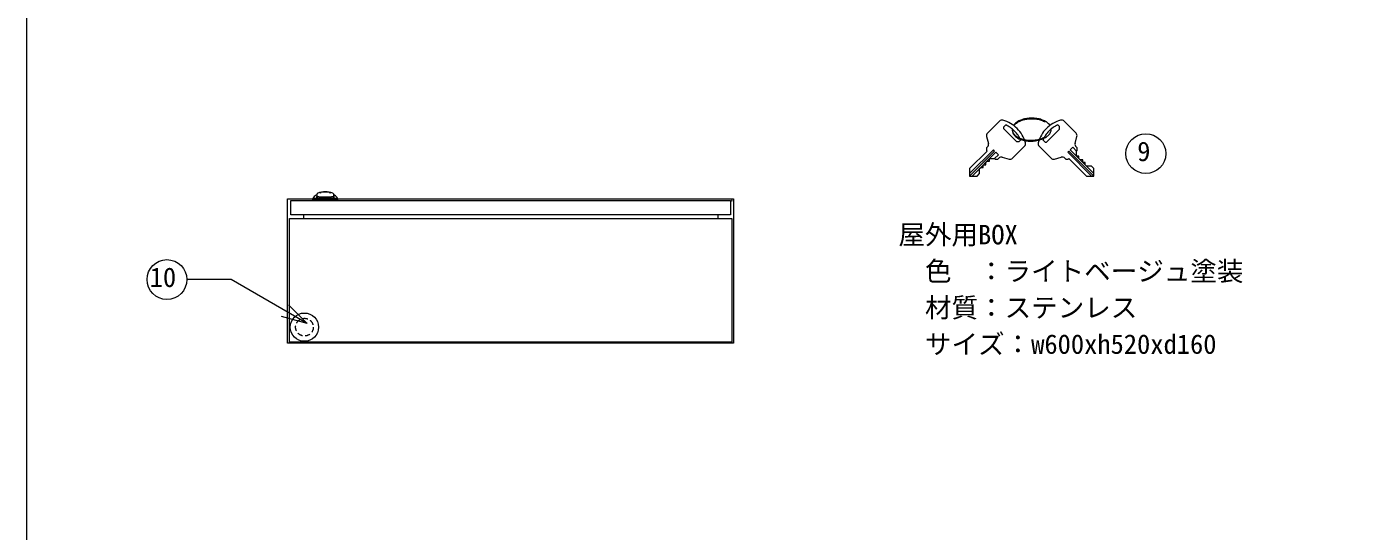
# Model space of a CAD drawing. Units: millimetres, scale not verified. Extents: x -81956 to 3947, y -2774 to 2774.
# Drawn here: x -3947 to -2442, y -554 to 17 of the extents above; entities that cross this region are included whole.
import ezdxf
from ezdxf.enums import TextEntityAlignment as Align

# ---------------------------------------------------------------- set-up
doc = ezdxf.new("R2010")
doc.units = ezdxf.units.MM
doc.header["$LTSCALE"] = 2
doc.linetypes.add('USER3', pattern=[4.5, 3, -1.5])
for name, color, linetype, lineweight in [('0-1_WAKU', 7, 'Continuous', 18), ('0-3_moji', 7, 'Continuous', 18), ('0-7_KANAMONO', 4, 'Continuous', 18)]:
    doc.layers.add(name, color=color, linetype=linetype, lineweight=lineweight)
doc.styles.add('ＭＳ ゴシック', font='')
doc.styles.get('ＭＳ ゴシック').set_extended_font_data('MS Gothic')

msp = doc.modelspace()

# ---------------------------------------------------------------- linework, layer by layer
at = {"layer": '0-1_WAKU'}
msp.add_lwpolyline([(-3947.25, -2774), (3947.25, -2774), (3947.25, 2774), (-3947.25, 2774)], close=True, dxfattribs=at)
at = {"layer": '0-3_moji'}
for p, q in [((-3716.206, -269.043), (-3766.206, -269.043)), ((-3630.264, -318.661), (-3716.206, -269.043)), ((-3630.264, -318.661), (-3651.477, -297.448)), ((-3630.264, -318.661), (-3659.241, -310.897))]:
    msp.add_line(p, q, dxfattribs=at)
for centre in [(-2682.514, -126.737), (-3788.706, -269.043)]:
    msp.add_circle(centre, 22.5, dxfattribs=at)
at = {"layer": '0-7_KANAMONO'}
for p, q in [((-2847.911, -90), (-2861.419, -103.508)), ((-2761.399, -103.508), (-2774.907, -90)), ((-2840.891, -94.294), (-2842.794, -96.197)), ((-2780.024, -96.197), (-2781.926, -94.294)), ((-2862.454, -107.372), (-2860.362, -115.179)), ((-2833.134, -131.792), (-2819.626, -118.284)), ((-2825.823, -113.167), (-2823.921, -111.265)), ((-2803.191, -118.284), (-2789.683, -131.792)), ((-2798.897, -111.265), (-2796.994, -113.167)), ((-2762.455, -115.179), (-2760.363, -107.372)), ((-2844.806, -130.736), (-2836.998, -132.828)), ((-2785.819, -132.828), (-2778.012, -130.736)), ((-3652.297, -340.867), (-3652.297, -177.867)), ((-3652.297, -177.867), (-3148.297, -177.867)), ((-3648.797, -195.867), (-3648.797, -179.867)), ((-3648.797, -179.867), (-3151.797, -179.867)), ((-3619.454, -177.367), (-3623.797, -177.367)), ((-3623.797, -179.367), (-3623.797, -177.367)), ((-3619.452, -179.367), (-3623.797, -179.367)), ((-3623.297, -179.867), (-3623.297, -179.367)), ((-3623.297, -179.867), (-3596.297, -179.867)), ((-3619.454, -177.367), (-3619.426, -177.167)), ((-3619.454, -178.167), (-3619.454, -177.367)), ((-3619.452, -179.367), (-3600.141, -179.367)), ((-3619.442, -174.162), (-3619.426, -177.167)), ((-3619.437, -175.167), (-3619.278, -175.167)), ((-3619.426, -177.167), (-3619.177, -177.167)), ((-3619.278, -177.167), (-3619.278, -175.167)), ((-3618.997, -175.167), (-3619.278, -175.167)), ((-3618.997, -172.848), (-3618.997, -172.311)), ((-3618.997, -173.448), (-3618.997, -172.848)), ((-3618.997, -173.679), (-3618.997, -173.448)), ((-3618.997, -175.897), (-3618.997, -173.679)), ((-3618.997, -176.167), (-3618.997, -175.897)), ((-3617.03, -175.467), (-3614.104, -175.467)), ((-3615.795, -170.852), (-3615.795, -170.598)), ((-3606.74, -175.967), (-3612.874, -175.967)), ((-3612.297, -175.967), (-3612.297, -176.167)), ((-3607.297, -176.167), (-3607.297, -175.967)), ((-3603.797, -170.852), (-3603.797, -170.598)), ((-3600.597, -172.311), (-3600.597, -172.848)), ((-3600.597, -172.848), (-3600.597, -173.448)), ((-3600.597, -175.897), (-3600.597, -176.167)), ((-3600.167, -177.167), (-3600.416, -177.167)), ((-3600.151, -174.162), (-3600.167, -177.167)), ((-3600.14, -177.367), (-3600.167, -177.167)), ((-3595.797, -179.367), (-3600.141, -179.367)), ((-3595.797, -177.367), (-3600.14, -177.367)), ((-3600.14, -178.167), (-3600.14, -177.367)), ((-3596.297, -179.367), (-3596.297, -179.867)), ((-3595.797, -177.367), (-3595.797, -179.367)), ((-3151.797, -179.867), (-3151.797, -195.867)), ((-3150.047, -179.867), (-3150.547, -179.867)), ((-3148.297, -177.867), (-3148.297, -340.867)), ((-3650.297, -339.867), (-3650.297, -199.867)), ((-3650.297, -199.867), (-3150.297, -199.867)), ((-3151.797, -195.867), (-3648.797, -195.867)), ((-3634.497, -195.867), (-3634.497, -199.867)), ((-3166.097, -195.867), (-3166.097, -199.867)), ((-3150.297, -199.867), (-3150.297, -339.867)), ((-3148.297, -340.867), (-3652.297, -340.867)), ((-3650.047, -339.867), (-3650.547, -339.867)), ((-3150.297, -339.867), (-3650.297, -339.867))]:
    msp.add_line(p, q, dxfattribs=at)
for points in [[(-2842.794, -99.025), (-2828.652, -113.167), (-2825.823, -113.167)], [(-2794.166, -113.167), (-2780.024, -99.025), (-2780.024, -96.197)], [(-2861.397, -119.043), (-2862.593, -120.238), (-2862.593, -123.067), (-2861.886, -123.774), (-2881.685, -143.573), (-2881.685, -152.058), (-2873.199, -152.058), (-2870.428, -149.287), (-2870.428, -143.631), (-2869.092, -142.294), (-2866.264, -142.294), (-2866.264, -139.466), (-2863.435, -139.466), (-2863.435, -136.638), (-2861.886, -135.088), (-2859.057, -135.088), (-2859.057, -132.259), (-2853.4, -132.259), (-2852.693, -132.966), (-2849.865, -132.966), (-2848.669, -131.771)], [(-2774.148, -131.771), (-2772.952, -132.966), (-2770.124, -132.966), (-2769.417, -132.259), (-2749.618, -152.058), (-2741.133, -152.058), (-2741.133, -143.573), (-2743.904, -140.802), (-2749.56, -140.802), (-2750.897, -139.466), (-2750.897, -136.638), (-2753.725, -136.638), (-2753.725, -133.809), (-2756.553, -133.809), (-2758.103, -132.259), (-2758.103, -129.431), (-2760.932, -129.431), (-2760.932, -123.774), (-2760.225, -123.067), (-2760.225, -120.238), (-2761.42, -119.043)], [(-2760.932, -123.774), (-2765.174, -119.531), (-2768.003, -122.36), (-2741.133, -149.23)], [(-2881.685, -152.058), (-2853.4, -123.774), (-2854.815, -122.36), (-2881.685, -149.23)], [(-2853.4, -132.259), (-2849.158, -128.017), (-2851.986, -125.188), (-2878.856, -152.058)], [(-2741.133, -152.058), (-2769.417, -123.774), (-2770.831, -125.188), (-2743.961, -152.058)], [(-3619.177, -177.167), (-3619.176, -177.167), (-3600.417, -177.167), (-3600.416, -177.167)], [(-3614.104, -175.467), (-3605.489, -175.467), (-3602.563, -175.467)], [(-3600.597, -173.448), (-3600.597, -173.679), (-3600.597, -175.897)]]:
    msp.add_lwpolyline(points, dxfattribs=at)
msp.add_circle((-3633.297, -322.867), 16, dxfattribs=at)
at = {"layer": '0-7_KANAMONO', "linetype": 'USER3'}
msp.add_circle((-3633.297, -322.867), 10, dxfattribs=at)
at = {"layer": '0-7_KANAMONO'}
for centre, radius, start, end in [((-2845.082, -92.828), 4, 74.65955, 135), ((-2853.636, -124.01), 36.333, 45, 74.65955), ((-2814.625, -112.088), 25.04, 108.45497, 119.61063), ((-2814.625, -113.088), 25.04, 108.45497, 119.61063), ((-2812.192, -119.339), 32.688, 98.4225, 108.47645), ((-2812.192, -120.339), 32.688, 98.4225, 108.47645), ((-2811.465, -123.595), 37.004, 89.91198, 98.57049), ((-2811.465, -124.595), 37.004, 89.91198, 98.57049), ((-2811.439, -124.772), 38.182, 81.56327, 89.95426), ((-2811.439, -125.772), 38.182, 81.56327, 89.95426), ((-2810.598, -119.225), 32.571, 71.50548, 81.59557), ((-2810.598, -120.225), 32.571, 71.50548, 81.59557), ((-2808.171, -112.04), 24.987, 60.37751, 71.5569), ((-2808.171, -113.04), 24.987, 60.37751, 71.5569), ((-2769.181, -124.01), 36.333, 105.34045, 135), ((-2777.735, -92.828), 4, 45, 105.34045), ((-2858.59, -106.337), 4, 135, 195), ((-2841.379, -97.611), 2, 135, 225), ((-2853.636, -124.01), 32.333, 45, 66.78557), ((-2825.704, -99.355), 7.75, 175.64326, 179.73157), ((-2825.704, -100.355), 7.75, 168.9127, 179.73157), ((-2825.677, -99.276), 7.777, 180.31103, 204.77441), ((-2825.677, -100.276), 7.777, 180.31103, 204.77441), ((-2822.889, -97.905), 10.884, 205.17845, 226.13581), ((-2822.889, -98.905), 10.884, 205.17845, 226.13581), ((-2822.921, -100.709), 10.845, 133.82578, 147.02553), ((-2822.921, -101.709), 10.845, 133.82578, 142.8008), ((-2853.636, -124.01), 32.333, 23.21443, 45), ((-2818.772, -104.901), 16.742, 119.4236, 134.13461), ((-2818.772, -105.901), 16.742, 119.4236, 134.13461), ((-2853.636, -124.01), 36.333, 15.34045, 45), ((-2769.181, -124.01), 36.333, 135, 164.65955), ((-2769.181, -124.01), 32.333, 135, 156.78557), ((-2804.169, -105.067), 16.947, 45.95476, 60.48703), ((-2799.929, -100.732), 10.884, 32.98411, 46.13581), ((-2799.896, -97.928), 10.845, 313.82578, 334.85996), ((-2769.181, -124.01), 32.333, 113.21443, 135), ((-2797.113, -99.282), 7.75, 335.18299, 359.73157), ((-2797.14, -99.361), 7.777, 0.31103, 4.38354), ((-2764.227, -106.337), 4, 345, 45), ((-2864.226, -116.215), 4, 315, 15), ((-2818.649, -93.571), 16.947, 225.95476, 240.48703), ((-2818.649, -94.571), 16.947, 225.95476, 240.48703), ((-2815.349, -86.213), 24.987, 242.21464, 253.39403), ((-2815.349, -87.213), 24.987, 242.21464, 253.39403), ((-2813.154, -78.953), 32.571, 253.34261, 263.4327), ((-2813.154, -79.953), 32.571, 253.34261, 263.4327), ((-2822.455, -115.456), 4, 315, 15.34045), ((-2812.491, -73.382), 38.182, 263.40041, 271.79139), ((-2812.491, -74.382), 38.182, 263.40041, 271.79139), ((-2812.427, -74.558), 37.004, 271.74911, 280.40762), ((-2812.427, -75.558), 37.004, 271.74911, 280.40762), ((-2811.564, -78.788), 32.688, 280.25964, 290.31358), ((-2811.564, -79.788), 32.688, 280.25964, 290.31358), ((-2800.363, -115.456), 4, 164.65955, 225), ((-2809.237, -85.167), 25.898, 290.38459, 301.20201), ((-2809.237, -86.167), 25.898, 290.38459, 301.20201), ((-2795.58, -111.753), 2, 225, 315), ((-2804.045, -93.736), 16.742, 299.4236, 314.13461), ((-2758.592, -116.215), 4, 165, 225), ((-2845.841, -134.599), 4, 75, 135), ((-2835.963, -128.964), 4, 255, 315), ((-2786.854, -128.964), 4, 225, 285), ((-2776.976, -134.599), 4, 45, 105), ((-3616.612, -180.885), 8, 116.35898, 153.91229), ((-3619.942, -174.165), 0.5, 0.3097, 116.26721), ((-3618.967, -177.433), 3.891, 90.4377, 104.42652), ((-3617.997, -172.311), 1, 109.97845, 180.00001), ((-3617.997, -176.167), 1, 180.00001, 270), ((-3619.023, -174.569), 1.328, 271.1483, 299.05282), ((-3617.147, -178.458), 2.993, 87.7624, 114.29277), ((-3609.797, -194.867), 25, 70.01806, 109.97845), ((-3615.777, -170.845), 0.019, 200.6727, 249.3273), ((-3615.759, -170.796), 0.071, 249.3273, 269.59958), ((-3615.748, -169.185), 1.682, 269.59958, 278.26459), ((-3619.68, -142.112), 29.039, 278.26459, 280.68676), ((-3609.797, -195.158), 24.92, 79.59663, 100.40337), ((-3611.309, -170.803), 5.438, 239.05985, 250.26551), ((-3613.297, -176.167), 1, 270, 0), ((-3612.88, -175.183), 0.784, 250.26551, 271.93098), ((-3606.297, -176.167), 1, 180.00001, 270), ((-3606.713, -175.183), 0.784, 268.06902, 289.73449), ((-3608.285, -170.803), 5.438, 289.73449, 300.94015), ((-3599.912, -142.112), 29.039, 259.31324, 261.73541), ((-3603.844, -169.185), 1.682, 261.73541, 270.40042), ((-3603.833, -170.796), 0.071, 270.40042, 290.6727), ((-3603.814, -170.845), 0.019, 290.6727, 339.3273), ((-3602.461, -178.535), 3.07, 66.043, 91.90183), ((-3601.597, -176.167), 1, 270, 0), ((-3601.597, -172.311), 1, 0, 70.02155), ((-3600.57, -174.569), 1.328, 240.94718, 268.85171), ((-3600.626, -177.433), 3.891, 75.57348, 89.5623), ((-3599.651, -174.165), 0.5, 63.73279, 179.6903), ((-3602.982, -180.885), 8, 26.08771, 63.64102), ((-3150.297, -179.867), 0.25, 180, 0), ((-3650.297, -339.867), 0.25, 180, 0)]:
    msp.add_arc(centre, radius, start, end, dxfattribs=at)

# ---------------------------------------------------------------- texts
at = {"layer": '0-3_moji', "style": 'ＭＳ ゴシック'}
for s, p in [('9', (-2692.261, -141.737)), ('屋外用BOX', (-2962.088, -235.863)), ('10', (-3808.198, -284.043)), ('色  ：ライトベージュ塗装', (-2932.088, -277.113)), ('材質：ステンレス', (-2932.088, -318.363)), ('サイズ：w600xh520xd160', (-2932.088, -359.613))]:
    msp.add_text(s, height=21.99, dxfattribs=at).set_placement(p, align=Align.BOTTOM_LEFT)

doc.saveas('drawing.dxf')
